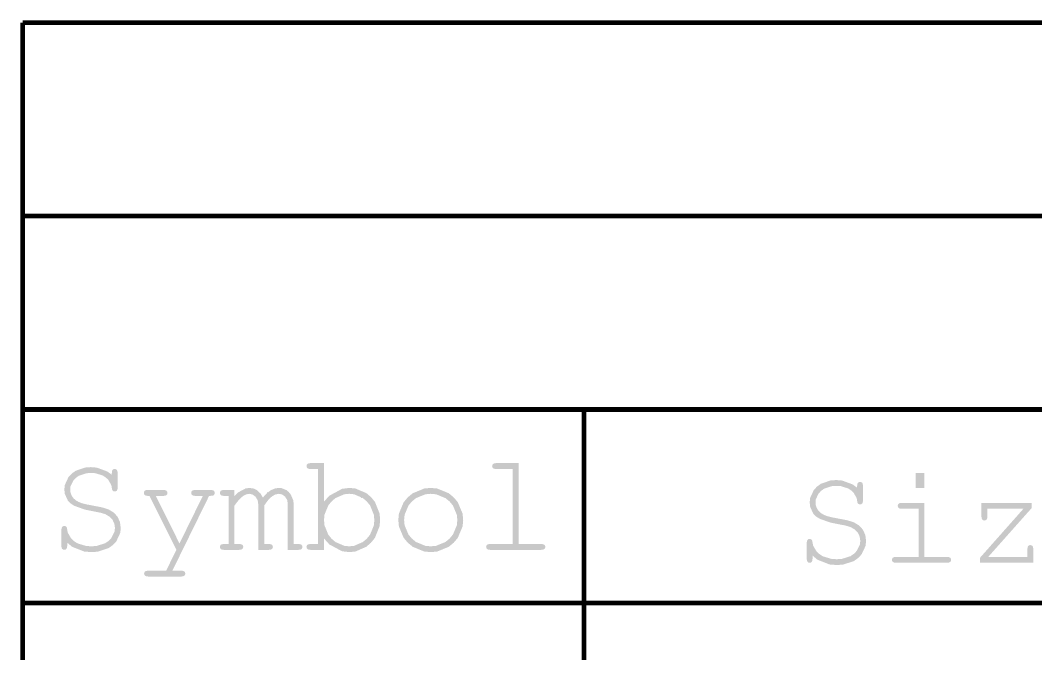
# Model space of a CAD drawing. Extents: x 0 to 8972, y -7 to 3200.
# Drawn here: x 2802 to 3650, y 2671 to 3200 of the extents above; entities that cross this region are included whole.
import ezdxf

# ---------------------------------------------------------------- set-up
doc = ezdxf.new("R2010")
doc.units = 0
doc.layers.add('DRILL_SYMBOLS', color=255, linetype='CONTINUOUS')

msp = doc.modelspace()

# ---------------------------------------------------------------- hatches: boundary and pattern name
at = {"layer": 'DRILL_SYMBOLS'}
for points in [[(2878.635079, 2820.581535), (2878.635079, 2822.196299), (2878.800866, 2823.681339), (2879.298268, 2824.676181), (2880.069646, 2825.238465), (2881.057244, 2825.425906), (2882.044843, 2825.238465), (2882.81622, 2824.676181), (2883.313622, 2823.681339), (2883.479409, 2822.196299), (2883.479409, 2809.854724), (2883.313622, 2808.369685), (2882.81622, 2807.374882), (2882.044843, 2806.812559), (2881.057244, 2806.625157), (2880.112874, 2806.79815), (2879.355945, 2807.317205), (2878.844134, 2808.225512), (2878.635079, 2809.566378), (2878.215157, 2811.927283), (2875.720866, 2816.281417), (2873.646535, 2818.274685), (2871.114409, 2819.965157), (2864.958031, 2821.897165), (2861.33374, 2822.138661), (2857.531063, 2821.880945), (2851.158425, 2819.819173), (2848.588465, 2818.015157), (2846.519528, 2815.861535), (2844.155, 2811.002717), (2843.859449, 2808.297598), (2844.191063, 2805.543819), (2845.185866, 2803.049528), (2846.728583, 2800.908504), (2848.703819, 2799.214409), (2851.039488, 2797.887992), (2853.663504, 2796.849921), (2857.210276, 2795.93437), (2862.314173, 2794.975591), (2870.647638, 2793.346378), (2875.924528, 2791.688346), (2880.329134, 2789.006654), (2883.508268, 2785.459882), (2885.433031, 2781.120118), (2886.074606, 2776.059488), (2885.660118, 2772.060394), (2882.344016, 2764.98126), (2879.442441, 2761.90126), (2875.838031, 2759.340709), (2866.899016, 2756.41437), (2861.564449, 2756.048583), (2855.566654, 2756.542323), (2845.474213, 2760.492323), (2841.379567, 2763.948583), (2841.379567, 2761.180394), (2841.21378, 2759.695354), (2840.716378, 2758.700512), (2839.945, 2758.138228), (2838.957402, 2757.950827), (2838.005827, 2758.138228), (2837.227283, 2758.700512), (2836.708228, 2759.695354), (2836.535236, 2761.180394), (2836.535236, 2774.560079), (2836.701024, 2776.088346), (2837.198425, 2777.097598), (2837.969803, 2777.659882), (2838.957402, 2777.847323), (2839.901772, 2777.674291), (2840.658701, 2777.155236), (2841.170512, 2776.246929), (2841.379567, 2774.906102), (2841.842756, 2772.312677), (2844.683071, 2767.482756), (2847.060197, 2765.246181), (2849.98878, 2763.34126), (2857.240906, 2761.164173), (2861.564449, 2760.892047), (2865.880748, 2761.176772), (2873.075197, 2763.454803), (2875.953346, 2765.448031), (2878.262008, 2767.830591), (2880.900433, 2773.222795), (2881.230276, 2776.23252), (2880.72563, 2779.829764), (2879.211772, 2783.008858), (2876.703071, 2785.668937), (2873.213976, 2787.709055), (2868.946339, 2788.992244), (2861.679764, 2790.419606), (2856.074882, 2791.562205), (2847.395394, 2794.647598), (2844.320827, 2796.590394), (2841.999567, 2798.886417), (2839.346693, 2804.797677), (2839.015079, 2808.412953), (2839.395354, 2812.085866), (2842.43748, 2818.631535), (2845.09937, 2821.504252), (2848.384803, 2823.90122), (2856.415512, 2826.640591), (2861.160748, 2826.982992), (2866.059173, 2826.582913), (2874.796339, 2823.382165)], [(3055.685079, 2830.327913), (3055.685079, 2798.205157), (3060.295157, 2803.200945), (3070.877795, 2808.910354), (3076.850354, 2809.624055), (3081.965039, 2809.142835), (3091.048228, 2805.293307), (3095.016693, 2801.924961), (3098.321969, 2797.857362), (3102.099409, 2788.413701), (3102.571614, 2783.037717), (3102.094016, 2777.602205), (3098.273307, 2768.028819), (3097.727244, 2782.807008), (3097.33437, 2787.217047), (3094.191299, 2794.988228), (3091.441102, 2798.34937), (3088.164685, 2801.137402), (3080.811614, 2804.323701), (3076.735, 2804.722008), (3072.658386, 2804.323701), (3065.305315, 2801.137402), (3062.028898, 2798.34937), (3059.278701, 2794.988228), (3056.13563, 2787.217047), (3055.742756, 2782.807008), (3056.13563, 2778.396969), (3059.278701, 2770.625827), (3062.028898, 2767.264685), (3065.305315, 2764.476654), (3072.658386, 2761.290315), (3076.735, 2760.892047), (3080.811614, 2761.290315), (3088.164685, 2764.476654), (3091.441102, 2767.264685), (3094.191299, 2770.625827), (3097.33437, 2778.396969), (3097.727244, 2782.807008), (3098.273307, 2768.028819), (3094.930197, 2763.890906), (3090.934685, 2760.459882), (3081.894764, 2756.538701), (3076.850354, 2756.048583), (3070.769646, 2756.762205), (3060.187008, 2762.471181), (3055.685079, 2767.466535), (3055.685079, 2757.950827), (3044.323898, 2757.950827), (3042.838858, 2758.123819), (3041.844016, 2758.642874), (3041.281732, 2759.421417), (3041.094291, 2760.372992), (3041.281732, 2761.360591), (3041.844016, 2762.131969), (3042.838858, 2762.62937), (3044.323898, 2762.795157), (3050.840709, 2762.795157), (3050.840709, 2825.425906), (3044.323898, 2825.425906), (3042.838858, 2825.598898), (3041.844016, 2826.117953), (3041.281732, 2826.910906), (3041.094291, 2827.905748), (3041.281732, 2828.857323), (3041.844016, 2829.635866), (3042.838858, 2830.154921), (3044.323898, 2830.327913)], [(3218.144331, 2830.327913), (3218.144331, 2762.795157), (3237.175748, 2762.795157), (3238.704016, 2762.62937), (3239.713268, 2762.131969), (3240.275551, 2761.360591), (3240.462992, 2760.372992), (3240.275551, 2759.421417), (3239.713268, 2758.642874), (3238.704016, 2758.123819), (3237.175748, 2757.950827), (3194.268504, 2757.950827), (3192.783504, 2758.123819), (3191.788661, 2758.642874), (3191.226378, 2759.421417), (3191.038937, 2760.372992), (3191.226378, 2761.360591), (3191.788661, 2762.131969), (3192.783504, 2762.62937), (3194.268504, 2762.795157), (3213.299961, 2762.795157), (3213.299961, 2825.425906), (3199.343583, 2825.425906), (3197.851339, 2825.598898), (3196.834882, 2826.117953), (3196.250945, 2826.910906), (3196.056339, 2827.905748), (3196.24374, 2828.857323), (3196.806063, 2829.635866), (3197.815276, 2830.154921), (3199.343583, 2830.327913)], [(3500.728425, 2809.797047), (3500.728425, 2811.411811), (3500.894213, 2812.89685), (3501.391614, 2813.891693), (3502.162992, 2814.453976), (3503.150591, 2814.641417), (3504.138189, 2814.453976), (3504.909567, 2813.891693), (3505.406969, 2812.89685), (3505.572756, 2811.411811), (3505.572756, 2799.070236), (3505.406969, 2797.585197), (3504.909567, 2796.590394), (3504.138189, 2796.028071), (3503.150591, 2795.840669), (3502.20622, 2796.013661), (3501.449291, 2796.532717), (3500.93748, 2797.441024), (3500.728425, 2798.78189), (3500.308504, 2801.142795), (3497.814213, 2805.496929), (3495.739882, 2807.490197), (3493.207756, 2809.180669), (3487.051378, 2811.112677), (3483.427087, 2811.354173), (3479.624409, 2811.096457), (3473.251772, 2809.034685), (3470.681811, 2807.230669), (3468.612874, 2805.077047), (3466.248346, 2800.218228), (3465.952795, 2797.51311), (3466.284409, 2794.759331), (3467.279213, 2792.265039), (3468.821929, 2790.124016), (3470.797165, 2788.429921), (3473.132835, 2787.103504), (3475.75685, 2786.065433), (3479.303622, 2785.149882), (3484.40752, 2784.191102), (3492.740984, 2782.56189), (3498.017874, 2780.903858), (3502.42248, 2778.222165), (3505.601614, 2774.675394), (3507.526378, 2770.33563), (3508.167953, 2765.275), (3507.753465, 2761.275906), (3504.437362, 2754.196772), (3501.535787, 2751.116772), (3497.931378, 2748.55622), (3488.992362, 2745.629882), (3483.657795, 2745.264094), (3477.66, 2745.757835), (3467.567559, 2749.707835), (3463.472913, 2753.164094), (3463.472913, 2750.395906), (3463.307126, 2748.910866), (3462.809724, 2747.916024), (3462.038346, 2747.35374), (3461.050748, 2747.166339), (3460.099173, 2747.35374), (3459.32063, 2747.916024), (3458.801575, 2748.910866), (3458.628583, 2750.395906), (3458.628583, 2763.775591), (3458.79437, 2765.303858), (3459.291772, 2766.31311), (3460.06315, 2766.875394), (3461.050748, 2767.062835), (3461.995118, 2766.889803), (3462.752047, 2766.370748), (3463.263858, 2765.462441), (3463.472913, 2764.121614), (3463.936102, 2761.528189), (3466.776417, 2756.698268), (3469.153543, 2754.461693), (3472.082126, 2752.556772), (3479.334252, 2750.379685), (3483.657795, 2750.107559), (3487.974094, 2750.392283), (3495.168543, 2752.670315), (3498.046693, 2754.663543), (3500.355354, 2757.046102), (3502.99378, 2762.438307), (3503.323622, 2765.448031), (3502.818976, 2769.045276), (3501.305118, 2772.22437), (3498.796417, 2774.884449), (3495.307323, 2776.924567), (3491.039685, 2778.207756), (3483.77311, 2779.635118), (3478.168228, 2780.777717), (3469.48874, 2783.86311), (3466.414173, 2785.805906), (3464.092913, 2788.101929), (3461.440039, 2794.013189), (3461.108425, 2797.628465), (3461.488701, 2801.301378), (3464.530827, 2807.847047), (3467.192717, 2810.719764), (3470.47815, 2813.116732), (3478.508858, 2815.856102), (3483.254094, 2816.198504), (3488.15252, 2815.798425), (3496.889685, 2812.597677)], [(3556.669291, 2821.96563), (3556.669291, 2809.451024), (3549.518071, 2809.451024), (3549.518071, 2821.96563)], [(2932.499803, 2757.950827), (2910.00811, 2802.99185), (2908.566299, 2802.99185), (2907.081299, 2803.164882), (2906.086457, 2803.683937), (2905.524173, 2804.46248), (2905.336732, 2805.414055), (2905.430472, 2806.127717), (2905.711614, 2806.769331), (2906.144134, 2807.288346), (2906.692008, 2807.63437), (2907.463346, 2807.829016), (2908.566299, 2807.893898), (2921.830669, 2807.893898), (2923.315669, 2807.720906), (2924.310512, 2807.20185), (2924.872795, 2806.408858), (2925.060236, 2805.414055), (2924.872795, 2804.46248), (2924.310512, 2803.683937), (2923.315669, 2803.164882), (2921.830669, 2802.99185), (2915.313819, 2802.99185), (2935.095, 2763.256535), (2954.587795, 2802.99185), (2948.070945, 2802.99185), (2946.585945, 2803.164882), (2945.591102, 2803.683937), (2945.028819, 2804.47689), (2944.841378, 2805.471732), (2945.028819, 2806.423307), (2945.591102, 2807.20185), (2946.585945, 2807.720906), (2948.070945, 2807.893898), (2961.277638, 2807.893898), (2962.805906, 2807.720906), (2963.815157, 2807.20185), (2964.377441, 2806.408858), (2964.564882, 2805.414055), (2964.449528, 2804.69315), (2964.103504, 2804.029961), (2963.613307, 2803.503701), (2963.065433, 2803.193701), (2961.969685, 2803.042323), (2959.835866, 2802.99185), (2929.154882, 2740.535079), (2936.709764, 2740.535079), (2938.194803, 2740.369252), (2939.189606, 2739.87185), (2939.751929, 2739.100512), (2939.939331, 2738.112874), (2939.751929, 2737.161299), (2939.189606, 2736.382756), (2938.194803, 2735.863701), (2936.709764, 2735.690709), (2908.797008, 2735.690709), (2907.311969, 2735.856496), (2906.317165, 2736.353898), (2905.754843, 2737.125276), (2905.567441, 2738.112874), (2905.754843, 2739.100512), (2906.317165, 2739.87185), (2907.311969, 2740.369252), (2908.797008, 2740.535079), (2923.964488, 2740.535079)], [(2981.001102, 2807.893898), (2981.001102, 2802.99185), (2984.090118, 2805.893425), (2990.289764, 2809.209528), (2993.400394, 2809.624055), (2996.918307, 2809.126614), (2999.974882, 2807.63437), (3002.570079, 2805.132913), (3004.703898, 2801.607756), (3007.955118, 2805.132913), (3011.249567, 2807.63437), (3014.572835, 2809.126614), (3017.910551, 2809.624055), (3020.40122, 2809.411378), (3024.582362, 2807.710079), (3026.272874, 2806.221457), (3028.064252, 2803.979488), (3030.111575, 2799.192795), (3030.36748, 2796.648071), (3030.36748, 2762.795157), (3034.462126, 2762.795157), (3035.947165, 2762.62937), (3036.942008, 2762.131969), (3037.504291, 2761.360591), (3037.691732, 2760.372992), (3037.504291, 2759.421417), (3036.942008, 2758.642874), (3035.947165, 2758.123819), (3034.462126, 2757.950827), (3025.52315, 2757.950827), (3025.52315, 2796.186693), (3024.960827, 2799.560433), (3023.273976, 2802.299803), (3020.851772, 2804.116457), (3018.083583, 2804.722008), (3015.358622, 2804.224606), (3012.489488, 2802.732362), (3009.346417, 2799.783937), (3005.799646, 2794.917913), (3005.799646, 2762.795157), (3009.836614, 2762.795157), (3011.321654, 2762.62937), (3012.316457, 2762.131969), (3012.87878, 2761.360591), (3013.066181, 2760.372992), (3012.87878, 2759.421417), (3012.316457, 2758.642874), (3011.321654, 2758.123819), (3009.836614, 2757.950827), (3000.897598, 2757.950827), (3000.897598, 2795.840669), (3000.32811, 2799.365787), (2998.619606, 2802.213307), (2996.204646, 2804.094843), (2993.515709, 2804.722008), (2990.934961, 2804.303898), (2988.382992, 2803.049528), (2984.778543, 2799.83437), (2981.001102, 2794.917913), (2981.001102, 2762.795157), (2985.095748, 2762.795157), (2986.580787, 2762.62937), (2987.575591, 2762.131969), (2988.137913, 2761.360591), (2988.325315, 2760.372992), (2988.137913, 2759.421417), (2987.575591, 2758.642874), (2986.580787, 2758.123819), (2985.095748, 2757.950827), (2972.062087, 2757.950827), (2970.577087, 2758.123819), (2969.582244, 2758.642874), (2969.019961, 2759.421417), (2968.83252, 2760.372992), (2969.019961, 2761.360591), (2969.582244, 2762.131969), (2970.577087, 2762.62937), (2972.062087, 2762.795157), (2976.156732, 2762.795157), (2976.156732, 2802.99185), (2972.062087, 2802.99185), (2970.577087, 2803.164882), (2969.582244, 2803.683937), (2969.019961, 2804.47689), (2968.83252, 2805.471732), (2969.019961, 2806.423307), (2969.582244, 2807.20185), (2970.577087, 2807.720906), (2972.062087, 2807.893898)], [(3171.892165, 2782.807008), (3171.396535, 2777.472441), (3167.431654, 2768.014409), (3166.990118, 2782.807008), (3166.584646, 2787.193622), (3163.34063, 2794.950354), (3160.502126, 2798.320512), (3157.086929, 2801.121181), (3149.229252, 2804.32189), (3144.786772, 2804.722008), (3140.344331, 2804.320118), (3132.486654, 2801.104961), (3129.071457, 2798.291693), (3126.232953, 2794.91252), (3122.988937, 2787.170197), (3122.583465, 2782.807008), (3122.988937, 2778.467283), (3126.232953, 2770.73937), (3129.071457, 2767.351181), (3132.486654, 2764.525315), (3140.344331, 2761.295709), (3144.786772, 2760.892047), (3149.229252, 2761.293937), (3157.086929, 2764.509094), (3160.502126, 2767.322362), (3163.34063, 2770.701496), (3166.584646, 2778.443858), (3166.990118, 2782.807008), (3167.431654, 2768.014409), (3163.962402, 2763.890906), (3159.793858, 2760.459882), (3150.234882, 2756.538701), (3144.844449, 2756.048583), (3139.405354, 2756.540512), (3129.80315, 2760.476102), (3125.64, 2763.919764), (3122.183346, 2768.052244), (3118.232874, 2777.495866), (3117.739094, 2782.807008), (3118.232874, 2788.143386), (3122.183346, 2797.615866), (3125.64, 2801.751929), (3129.80315, 2805.195984), (3139.405354, 2809.132047), (3144.844449, 2809.624055), (3150.234882, 2809.133819), (3159.793858, 2805.212205), (3163.962402, 2801.780787), (3167.431654, 2797.653701), (3171.396535, 2788.166811)], [(3556.842323, 2797.109409), (3556.842323, 2752.010669), (3575.87374, 2752.010669), (3577.402008, 2751.844882), (3578.41126, 2751.34748), (3578.973543, 2750.576102), (3579.160984, 2749.588504), (3578.973543, 2748.636929), (3578.41126, 2747.858386), (3577.402008, 2747.339331), (3575.87374, 2747.166339), (3532.966496, 2747.166339), (3531.481457, 2747.339331), (3530.486654, 2747.858386), (3529.92437, 2748.636929), (3529.736929, 2749.588504), (3529.92437, 2750.576102), (3530.486654, 2751.34748), (3531.481457, 2751.844882), (3532.966496, 2752.010669), (3551.997953, 2752.010669), (3551.997953, 2792.207362), (3537.868543, 2792.207362), (3536.376299, 2792.380394), (3535.359843, 2792.899449), (3534.775945, 2793.677992), (3534.581299, 2794.629567), (3534.76874, 2795.62437), (3535.331024, 2796.417362), (3536.340276, 2796.936417), (3537.868543, 2797.109409)], [(3646.347717, 2797.109409), (3646.347717, 2792.784094), (3610.072638, 2752.010669), (3642.829803, 2752.010669), (3642.829803, 2758.700512), (3642.995591, 2760.185551), (3643.492992, 2761.180394), (3644.26437, 2761.742677), (3645.251969, 2761.930118), (3646.246811, 2761.742677), (3647.039764, 2761.180394), (3647.558819, 2760.185551), (3647.731811, 2758.700512), (3647.674134, 2747.166339), (3603.382795, 2747.166339), (3603.382795, 2751.491654), (3639.484882, 2792.207362), (3609.380591, 2792.207362), (3609.380591, 2785.632874), (3609.207598, 2784.147874), (3608.688543, 2783.153031), (3607.91, 2782.590748), (3606.958425, 2782.403307), (3605.963583, 2782.590748), (3605.17063, 2783.153031), (3604.651575, 2784.147874), (3604.478543, 2785.632874), (3604.478543, 2797.109409)]]:
    msp.add_hatch(color=7, dxfattribs=at).paths.add_polyline_path(points)

# ---------------------------------------------------------------- linework, layer by layer
at = {"layer": 'DRILL_SYMBOLS', "color": 7}
for points, const_width in [([(8969.797402, 3197.913386), (2804.212598, 3197.913386)], 3.937008), ([(2804.212598, 3197.913386), (2804.212598, 2067.992126)], 3.937008), ([(2804.212598, 3036.496063), (8969.797402, 3036.496063)], 3.937008), ([(2804.212598, 2875.07874), (8969.797402, 2875.07874)], 3.937008), ([(3272.785669, 2875.07874), (3272.785669, 2067.992126)], 3.937008), ([(2878.635079, 2820.581535), (2878.635079, 2822.196299), (2878.800866, 2823.681339), (2879.298268, 2824.676181), (2880.069646, 2825.238465), (2881.057244, 2825.425906), (2882.044843, 2825.238465), (2882.81622, 2824.676181), (2883.313622, 2823.681339), (2883.479409, 2822.196299), (2883.479409, 2809.854724), (2883.313622, 2808.369685), (2882.81622, 2807.374882), (2882.044843, 2806.812559), (2881.057244, 2806.625157), (2880.112874, 2806.79815), (2879.355945, 2807.317205), (2878.844134, 2808.225512), (2878.635079, 2809.566378), (2878.215157, 2811.927283), (2875.720866, 2816.281417), (2873.646535, 2818.274685), (2871.114409, 2819.965157), (2864.958031, 2821.897165), (2861.33374, 2822.138661), (2857.531063, 2821.880945), (2851.158425, 2819.819173), (2848.588465, 2818.015157), (2846.519528, 2815.861535), (2844.155, 2811.002717), (2843.859449, 2808.297598), (2844.191063, 2805.543819), (2845.185866, 2803.049528), (2846.728583, 2800.908504), (2848.703819, 2799.214409), (2851.039488, 2797.887992), (2853.663504, 2796.849921), (2857.210276, 2795.93437), (2862.314173, 2794.975591), (2870.647638, 2793.346378), (2875.924528, 2791.688346), (2880.329134, 2789.006654), (2883.508268, 2785.459882), (2885.433031, 2781.120118), (2886.074606, 2776.059488), (2885.660118, 2772.060394), (2882.344016, 2764.98126), (2879.442441, 2761.90126), (2875.838031, 2759.340709), (2866.899016, 2756.41437), (2861.564449, 2756.048583), (2855.566654, 2756.542323), (2845.474213, 2760.492323), (2841.379567, 2763.948583), (2841.379567, 2761.180394), (2841.21378, 2759.695354), (2840.716378, 2758.700512), (2839.945, 2758.138228), (2838.957402, 2757.950827), (2838.005827, 2758.138228), (2837.227283, 2758.700512), (2836.708228, 2759.695354), (2836.535236, 2761.180394), (2836.535236, 2774.560079), (2836.701024, 2776.088346), (2837.198425, 2777.097598), (2837.969803, 2777.659882), (2838.957402, 2777.847323), (2839.901772, 2777.674291), (2840.658701, 2777.155236), (2841.170512, 2776.246929), (2841.379567, 2774.906102), (2841.842756, 2772.312677), (2844.683071, 2767.482756), (2847.060197, 2765.246181), (2849.98878, 2763.34126), (2857.240906, 2761.164173), (2861.564449, 2760.892047), (2865.880748, 2761.176772), (2873.075197, 2763.454803), (2875.953346, 2765.448031), (2878.262008, 2767.830591), (2880.900433, 2773.222795), (2881.230276, 2776.23252), (2880.72563, 2779.829764), (2879.211772, 2783.008858), (2876.703071, 2785.668937), (2873.213976, 2787.709055), (2868.946339, 2788.992244), (2861.679764, 2790.419606), (2856.074882, 2791.562205), (2847.395394, 2794.647598), (2844.320827, 2796.590394), (2841.999567, 2798.886417), (2839.346693, 2804.797677), (2839.015079, 2808.412953), (2839.395354, 2812.085866), (2842.43748, 2818.631535), (2845.09937, 2821.504252), (2848.384803, 2823.90122), (2856.415512, 2826.640591), (2861.160748, 2826.982992), (2866.059173, 2826.582913), (2874.796339, 2823.382165), (2878.635079, 2820.581535)], 0.000039), ([(3055.685079, 2830.327913), (3055.685079, 2798.205157), (3060.295157, 2803.200945), (3070.877795, 2808.910354), (3076.850354, 2809.624055), (3081.965039, 2809.142835), (3091.048228, 2805.293307), (3095.016693, 2801.924961), (3098.321969, 2797.857362), (3102.099409, 2788.413701), (3102.571614, 2783.037717), (3102.094016, 2777.602205), (3098.273307, 2768.028819), (3097.727244, 2782.807008), (3097.33437, 2787.217047), (3094.191299, 2794.988228), (3091.441102, 2798.34937), (3088.164685, 2801.137402), (3080.811614, 2804.323701), (3076.735, 2804.722008), (3072.658386, 2804.323701), (3065.305315, 2801.137402), (3062.028898, 2798.34937), (3059.278701, 2794.988228), (3056.13563, 2787.217047), (3055.742756, 2782.807008), (3056.13563, 2778.396969), (3059.278701, 2770.625827), (3062.028898, 2767.264685), (3065.305315, 2764.476654), (3072.658386, 2761.290315), (3076.735, 2760.892047), (3080.811614, 2761.290315), (3088.164685, 2764.476654), (3091.441102, 2767.264685), (3094.191299, 2770.625827), (3097.33437, 2778.396969), (3097.727244, 2782.807008), (3098.273307, 2768.028819), (3094.930197, 2763.890906), (3090.934685, 2760.459882), (3081.894764, 2756.538701), (3076.850354, 2756.048583), (3070.769646, 2756.762205), (3060.187008, 2762.471181), (3055.685079, 2767.466535), (3055.685079, 2757.950827), (3044.323898, 2757.950827), (3042.838858, 2758.123819), (3041.844016, 2758.642874), (3041.281732, 2759.421417), (3041.094291, 2760.372992), (3041.281732, 2761.360591), (3041.844016, 2762.131969), (3042.838858, 2762.62937), (3044.323898, 2762.795157), (3050.840709, 2762.795157), (3050.840709, 2825.425906), (3044.323898, 2825.425906), (3042.838858, 2825.598898), (3041.844016, 2826.117953), (3041.281732, 2826.910906), (3041.094291, 2827.905748), (3041.281732, 2828.857323), (3041.844016, 2829.635866), (3042.838858, 2830.154921), (3044.323898, 2830.327913), (3055.685079, 2830.327913)], 0.000039), ([(3218.144331, 2830.327913), (3218.144331, 2762.795157), (3237.175748, 2762.795157), (3238.704016, 2762.62937), (3239.713268, 2762.131969), (3240.275551, 2761.360591), (3240.462992, 2760.372992), (3240.275551, 2759.421417), (3239.713268, 2758.642874), (3238.704016, 2758.123819), (3237.175748, 2757.950827), (3194.268504, 2757.950827), (3192.783504, 2758.123819), (3191.788661, 2758.642874), (3191.226378, 2759.421417), (3191.038937, 2760.372992), (3191.226378, 2761.360591), (3191.788661, 2762.131969), (3192.783504, 2762.62937), (3194.268504, 2762.795157), (3213.299961, 2762.795157), (3213.299961, 2825.425906), (3199.343583, 2825.425906), (3197.851339, 2825.598898), (3196.834882, 2826.117953), (3196.250945, 2826.910906), (3196.056339, 2827.905748), (3196.24374, 2828.857323), (3196.806063, 2829.635866), (3197.815276, 2830.154921), (3199.343583, 2830.327913), (3218.144331, 2830.327913)], 0.000039), ([(3500.728425, 2809.797047), (3500.728425, 2811.411811), (3500.894213, 2812.89685), (3501.391614, 2813.891693), (3502.162992, 2814.453976), (3503.150591, 2814.641417), (3504.138189, 2814.453976), (3504.909567, 2813.891693), (3505.406969, 2812.89685), (3505.572756, 2811.411811), (3505.572756, 2799.070236), (3505.406969, 2797.585197), (3504.909567, 2796.590394), (3504.138189, 2796.028071), (3503.150591, 2795.840669), (3502.20622, 2796.013661), (3501.449291, 2796.532717), (3500.93748, 2797.441024), (3500.728425, 2798.78189), (3500.308504, 2801.142795), (3497.814213, 2805.496929), (3495.739882, 2807.490197), (3493.207756, 2809.180669), (3487.051378, 2811.112677), (3483.427087, 2811.354173), (3479.624409, 2811.096457), (3473.251772, 2809.034685), (3470.681811, 2807.230669), (3468.612874, 2805.077047), (3466.248346, 2800.218228), (3465.952795, 2797.51311), (3466.284409, 2794.759331), (3467.279213, 2792.265039), (3468.821929, 2790.124016), (3470.797165, 2788.429921), (3473.132835, 2787.103504), (3475.75685, 2786.065433), (3479.303622, 2785.149882), (3484.40752, 2784.191102), (3492.740984, 2782.56189), (3498.017874, 2780.903858), (3502.42248, 2778.222165), (3505.601614, 2774.675394), (3507.526378, 2770.33563), (3508.167953, 2765.275), (3507.753465, 2761.275906), (3504.437362, 2754.196772), (3501.535787, 2751.116772), (3497.931378, 2748.55622), (3488.992362, 2745.629882), (3483.657795, 2745.264094), (3477.66, 2745.757835), (3467.567559, 2749.707835), (3463.472913, 2753.164094), (3463.472913, 2750.395906), (3463.307126, 2748.910866), (3462.809724, 2747.916024), (3462.038346, 2747.35374), (3461.050748, 2747.166339), (3460.099173, 2747.35374), (3459.32063, 2747.916024), (3458.801575, 2748.910866), (3458.628583, 2750.395906), (3458.628583, 2763.775591), (3458.79437, 2765.303858), (3459.291772, 2766.31311), (3460.06315, 2766.875394), (3461.050748, 2767.062835), (3461.995118, 2766.889803), (3462.752047, 2766.370748), (3463.263858, 2765.462441), (3463.472913, 2764.121614), (3463.936102, 2761.528189), (3466.776417, 2756.698268), (3469.153543, 2754.461693), (3472.082126, 2752.556772), (3479.334252, 2750.379685), (3483.657795, 2750.107559), (3487.974094, 2750.392283), (3495.168543, 2752.670315), (3498.046693, 2754.663543), (3500.355354, 2757.046102), (3502.99378, 2762.438307), (3503.323622, 2765.448031), (3502.818976, 2769.045276), (3501.305118, 2772.22437), (3498.796417, 2774.884449), (3495.307323, 2776.924567), (3491.039685, 2778.207756), (3483.77311, 2779.635118), (3478.168228, 2780.777717), (3469.48874, 2783.86311), (3466.414173, 2785.805906), (3464.092913, 2788.101929), (3461.440039, 2794.013189), (3461.108425, 2797.628465), (3461.488701, 2801.301378), (3464.530827, 2807.847047), (3467.192717, 2810.719764), (3470.47815, 2813.116732), (3478.508858, 2815.856102), (3483.254094, 2816.198504), (3488.15252, 2815.798425), (3496.889685, 2812.597677), (3500.728425, 2809.797047)], 0.000039), ([(3556.669291, 2821.96563), (3556.669291, 2809.451024), (3549.518071, 2809.451024), (3549.518071, 2821.96563), (3556.669291, 2821.96563)], 0.000039), ([(2932.499803, 2757.950827), (2910.00811, 2802.99185), (2908.566299, 2802.99185), (2907.081299, 2803.164882), (2906.086457, 2803.683937), (2905.524173, 2804.46248), (2905.336732, 2805.414055), (2905.430472, 2806.127717), (2905.711614, 2806.769331), (2906.144134, 2807.288346), (2906.692008, 2807.63437), (2907.463346, 2807.829016), (2908.566299, 2807.893898), (2921.830669, 2807.893898), (2923.315669, 2807.720906), (2924.310512, 2807.20185), (2924.872795, 2806.408858), (2925.060236, 2805.414055), (2924.872795, 2804.46248), (2924.310512, 2803.683937), (2923.315669, 2803.164882), (2921.830669, 2802.99185), (2915.313819, 2802.99185), (2935.095, 2763.256535), (2954.587795, 2802.99185), (2948.070945, 2802.99185), (2946.585945, 2803.164882), (2945.591102, 2803.683937), (2945.028819, 2804.47689), (2944.841378, 2805.471732), (2945.028819, 2806.423307), (2945.591102, 2807.20185), (2946.585945, 2807.720906), (2948.070945, 2807.893898), (2961.277638, 2807.893898), (2962.805906, 2807.720906), (2963.815157, 2807.20185), (2964.377441, 2806.408858), (2964.564882, 2805.414055), (2964.449528, 2804.69315), (2964.103504, 2804.029961), (2963.613307, 2803.503701), (2963.065433, 2803.193701), (2961.969685, 2803.042323), (2959.835866, 2802.99185), (2929.154882, 2740.535079), (2936.709764, 2740.535079), (2938.194803, 2740.369252), (2939.189606, 2739.87185), (2939.751929, 2739.100512), (2939.939331, 2738.112874), (2939.751929, 2737.161299), (2939.189606, 2736.382756), (2938.194803, 2735.863701), (2936.709764, 2735.690709), (2908.797008, 2735.690709), (2907.311969, 2735.856496), (2906.317165, 2736.353898), (2905.754843, 2737.125276), (2905.567441, 2738.112874), (2905.754843, 2739.100512), (2906.317165, 2739.87185), (2907.311969, 2740.369252), (2908.797008, 2740.535079), (2923.964488, 2740.535079), (2932.499803, 2757.950827)], 0.000039), ([(2981.001102, 2807.893898), (2981.001102, 2802.99185), (2984.090118, 2805.893425), (2990.289764, 2809.209528), (2993.400394, 2809.624055), (2996.918307, 2809.126614), (2999.974882, 2807.63437), (3002.570079, 2805.132913), (3004.703898, 2801.607756), (3007.955118, 2805.132913), (3011.249567, 2807.63437), (3014.572835, 2809.126614), (3017.910551, 2809.624055), (3020.40122, 2809.411378), (3024.582362, 2807.710079), (3026.272874, 2806.221457), (3028.064252, 2803.979488), (3030.111575, 2799.192795), (3030.36748, 2796.648071), (3030.36748, 2762.795157), (3034.462126, 2762.795157), (3035.947165, 2762.62937), (3036.942008, 2762.131969), (3037.504291, 2761.360591), (3037.691732, 2760.372992), (3037.504291, 2759.421417), (3036.942008, 2758.642874), (3035.947165, 2758.123819), (3034.462126, 2757.950827), (3025.52315, 2757.950827), (3025.52315, 2796.186693), (3024.960827, 2799.560433), (3023.273976, 2802.299803), (3020.851772, 2804.116457), (3018.083583, 2804.722008), (3015.358622, 2804.224606), (3012.489488, 2802.732362), (3009.346417, 2799.783937), (3005.799646, 2794.917913), (3005.799646, 2762.795157), (3009.836614, 2762.795157), (3011.321654, 2762.62937), (3012.316457, 2762.131969), (3012.87878, 2761.360591), (3013.066181, 2760.372992), (3012.87878, 2759.421417), (3012.316457, 2758.642874), (3011.321654, 2758.123819), (3009.836614, 2757.950827), (3000.897598, 2757.950827), (3000.897598, 2795.840669), (3000.32811, 2799.365787), (2998.619606, 2802.213307), (2996.204646, 2804.094843), (2993.515709, 2804.722008), (2990.934961, 2804.303898), (2988.382992, 2803.049528), (2984.778543, 2799.83437), (2981.001102, 2794.917913), (2981.001102, 2762.795157), (2985.095748, 2762.795157), (2986.580787, 2762.62937), (2987.575591, 2762.131969), (2988.137913, 2761.360591), (2988.325315, 2760.372992), (2988.137913, 2759.421417), (2987.575591, 2758.642874), (2986.580787, 2758.123819), (2985.095748, 2757.950827), (2972.062087, 2757.950827), (2970.577087, 2758.123819), (2969.582244, 2758.642874), (2969.019961, 2759.421417), (2968.83252, 2760.372992), (2969.019961, 2761.360591), (2969.582244, 2762.131969), (2970.577087, 2762.62937), (2972.062087, 2762.795157), (2976.156732, 2762.795157), (2976.156732, 2802.99185), (2972.062087, 2802.99185), (2970.577087, 2803.164882), (2969.582244, 2803.683937), (2969.019961, 2804.47689), (2968.83252, 2805.471732), (2969.019961, 2806.423307), (2969.582244, 2807.20185), (2970.577087, 2807.720906), (2972.062087, 2807.893898), (2981.001102, 2807.893898)], 0.000039), ([(3171.892165, 2782.807008), (3171.396535, 2777.472441), (3167.431654, 2768.014409), (3166.990118, 2782.807008), (3166.584646, 2787.193622), (3163.34063, 2794.950354), (3160.502126, 2798.320512), (3157.086929, 2801.121181), (3149.229252, 2804.32189), (3144.786772, 2804.722008), (3140.344331, 2804.320118), (3132.486654, 2801.104961), (3129.071457, 2798.291693), (3126.232953, 2794.91252), (3122.988937, 2787.170197), (3122.583465, 2782.807008), (3122.988937, 2778.467283), (3126.232953, 2770.73937), (3129.071457, 2767.351181), (3132.486654, 2764.525315), (3140.344331, 2761.295709), (3144.786772, 2760.892047), (3149.229252, 2761.293937), (3157.086929, 2764.509094), (3160.502126, 2767.322362), (3163.34063, 2770.701496), (3166.584646, 2778.443858), (3166.990118, 2782.807008), (3167.431654, 2768.014409), (3163.962402, 2763.890906), (3159.793858, 2760.459882), (3150.234882, 2756.538701), (3144.844449, 2756.048583), (3139.405354, 2756.540512), (3129.80315, 2760.476102), (3125.64, 2763.919764), (3122.183346, 2768.052244), (3118.232874, 2777.495866), (3117.739094, 2782.807008), (3118.232874, 2788.143386), (3122.183346, 2797.615866), (3125.64, 2801.751929), (3129.80315, 2805.195984), (3139.405354, 2809.132047), (3144.844449, 2809.624055), (3150.234882, 2809.133819), (3159.793858, 2805.212205), (3163.962402, 2801.780787), (3167.431654, 2797.653701), (3171.396535, 2788.166811), (3171.892165, 2782.807008)], 0.000039), ([(3556.842323, 2797.109409), (3556.842323, 2752.010669), (3575.87374, 2752.010669), (3577.402008, 2751.844882), (3578.41126, 2751.34748), (3578.973543, 2750.576102), (3579.160984, 2749.588504), (3578.973543, 2748.636929), (3578.41126, 2747.858386), (3577.402008, 2747.339331), (3575.87374, 2747.166339), (3532.966496, 2747.166339), (3531.481457, 2747.339331), (3530.486654, 2747.858386), (3529.92437, 2748.636929), (3529.736929, 2749.588504), (3529.92437, 2750.576102), (3530.486654, 2751.34748), (3531.481457, 2751.844882), (3532.966496, 2752.010669), (3551.997953, 2752.010669), (3551.997953, 2792.207362), (3537.868543, 2792.207362), (3536.376299, 2792.380394), (3535.359843, 2792.899449), (3534.775945, 2793.677992), (3534.581299, 2794.629567), (3534.76874, 2795.62437), (3535.331024, 2796.417362), (3536.340276, 2796.936417), (3537.868543, 2797.109409), (3556.842323, 2797.109409)], 0.000039), ([(3646.347717, 2797.109409), (3646.347717, 2792.784094), (3610.072638, 2752.010669), (3642.829803, 2752.010669), (3642.829803, 2758.700512), (3642.995591, 2760.185551), (3643.492992, 2761.180394), (3644.26437, 2761.742677), (3645.251969, 2761.930118), (3646.246811, 2761.742677), (3647.039764, 2761.180394), (3647.558819, 2760.185551), (3647.731811, 2758.700512), (3647.674134, 2747.166339), (3603.382795, 2747.166339), (3603.382795, 2751.491654), (3639.484882, 2792.207362), (3609.380591, 2792.207362), (3609.380591, 2785.632874), (3609.207598, 2784.147874), (3608.688543, 2783.153031), (3607.91, 2782.590748), (3606.958425, 2782.403307), (3605.963583, 2782.590748), (3605.17063, 2783.153031), (3604.651575, 2784.147874), (3604.478543, 2785.632874), (3604.478543, 2797.109409), (3646.347717, 2797.109409)], 0.000039), ([(2804.212598, 2713.661417), (8969.797402, 2713.661417)], 3.937008)]:
    msp.add_lwpolyline(points, dxfattribs=dict(at, const_width=const_width))

doc.saveas('drawing.dxf')
